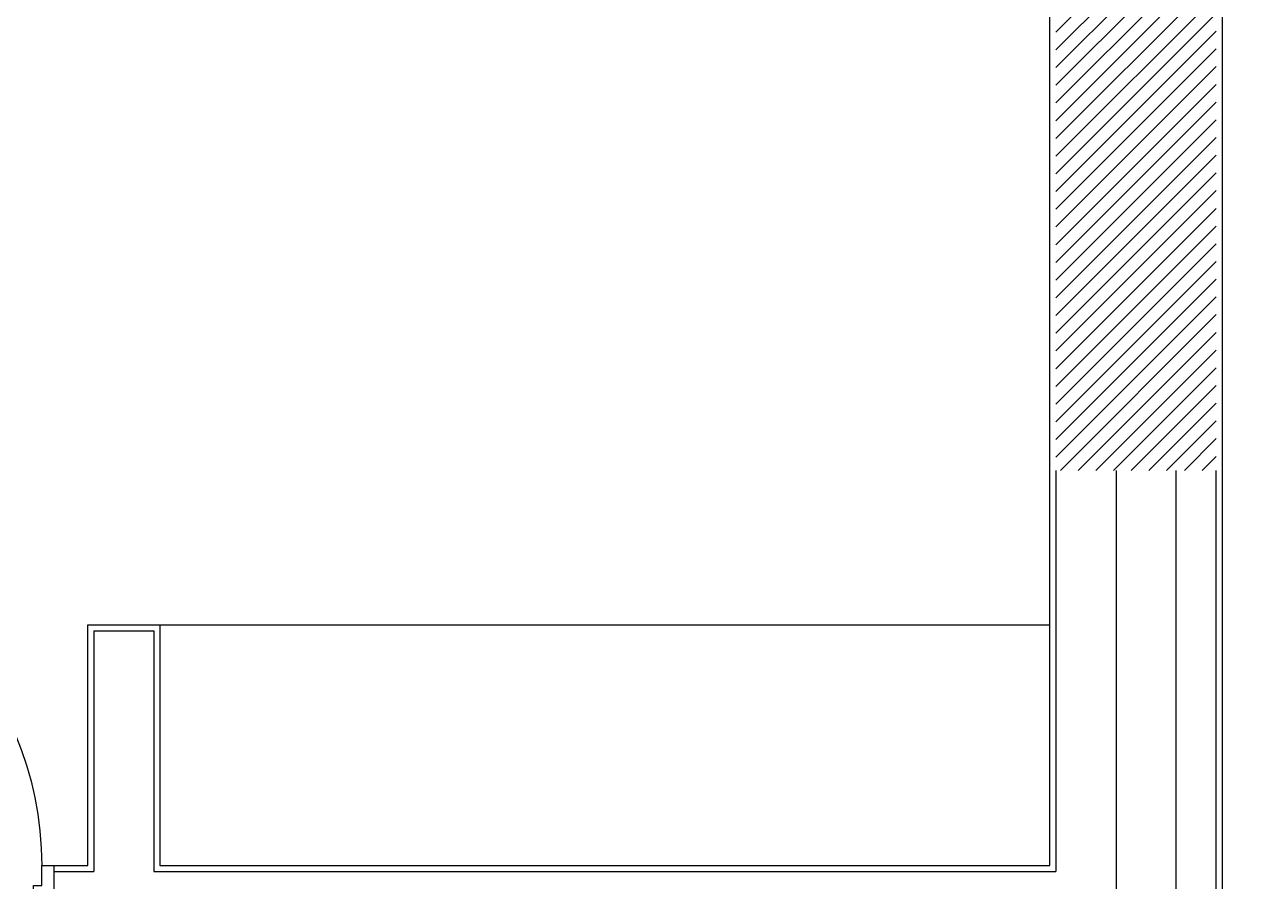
# Model space of a CAD drawing. Extents: x 0 to 47, y -4.1 to 58.5.
# Drawn here: x 20.456 to 23.528, y 16.225 to 18.362 of the extents above; entities that cross this region are included whole.
import ezdxf

# ---------------------------------------------------------------- set-up
doc = ezdxf.new("R2010")
doc.units = 0
doc.header["$MEASUREMENT"] = 0
for name, color, linetype in [('A-closet', 252, 'CONTINUOUS'), ('A-DOORS', 1, 'CONTINUOUS'), ('A-HATCH-CONC', 8, 'CONTINUOUS'), ('A-HATCH-WALL', 8, 'CONTINUOUS'), ('A-PLASTER', 8, 'CONTINUOUS'), ('A-PORTE', 1, 'CONTINUOUS'), ('A-WALL', 4, 'CONTINUOUS')]:
    doc.layers.add(name, color=color, linetype=linetype)

# ---------------------------------------------------------------- blocks, each defined once
blk = doc.blocks.new('P90E18D')
at = {"layer": 'A-PORTE'}
for p, q in [((0, 0), (0.05, 0)), ((0, -0.18), (0, 0)), ((0.05, 0), (0.05, -0.13)), ((0.9, 0), (0.85, 0)), ((0.85, 0), (0.85, -0.13)), ((0.9, -0.18), (0.9, 0)), ((0.05, -0.13), (0.03, -0.13)), ((0.03, -0.13), (0.03, -0.18)), ((0.85, -0.13), (0.87, -0.13)), ((0.87, -0.13), (0.87, -0.18)), ((0.03, -0.18), (0, -0.18)), ((0.06, -0.18), (0.02, -0.18)), ((0.03, -0.18), (0.03, -1.02)), ((0.06, -1.02), (0.06, -0.18)), ((0.87, -0.18), (0.9, -0.18))]:
    blk.add_line(p, q, dxfattribs=at)
blk.add_arc((0.03, -0.18), 0.84, 270, 360, dxfattribs=at)

msp = doc.modelspace()

# ---------------------------------------------------------------- hatches: boundary and pattern name
at = {"layer": 'A-HATCH-CONC'}
h = msp.add_hatch(dxfattribs=at)
h.set_pattern_fill('ANSI31', color=256, scale=0.25, style=0)
h.paths.add_polyline_path([(23.42837, 20.15658), (23.02837, 20.15658), (23.02837, 17.25), (23.42837, 17.25)])
at = {"layer": 'A-HATCH-WALL'}
h = msp.add_hatch(dxfattribs=at)
h.set_pattern_fill('ANSI32', color=256, scale=0.25, style=0)
h.paths.add_polyline_path([(23.02837, 17.25), (23.42837, 17.25), (23.42837, 20.68), (23.02837, 20.68)])

# ---------------------------------------------------------------- linework, layer by layer
at = {"layer": 'A-closet'}
msp.add_line((20.79337, 16.865), (23.01337, 16.865), dxfattribs=at)
at = {"layer": 'A-PLASTER'}
for points in [[(20.52837, 16.265), (20.61337, 16.265), (20.61337, 16.865), (20.79337, 16.865), (20.79337, 16.265), (23.01337, 16.265), (23.01337, 20.365), (22.32837, 20.365)], [(23.49837, 18.415), (23.49837, 18.4), (23.44337, 18.4), (23.44337, 14.315), (23.52837, 14.315)]]:
    msp.add_lwpolyline(points, dxfattribs=at)
at = {"layer": 'A-WALL'}
for p, q in [((23.02837, 17.25), (23.02837, 16.25)), ((23.17837, 17.25), (23.17837, 14.05)), ((23.32837, 14.05), (23.32837, 17.25)), ((23.42837, 14.3), (23.42837, 17.25)), ((20.62837, 16.85), (20.77837, 16.85)), ((20.62837, 16.85), (20.62837, 16.25)), ((20.77837, 16.85), (20.77837, 16.25)), ((20.52837, 16.25), (20.62837, 16.25)), ((20.52837, 16.25), (20.52837, 16.1)), ((20.77837, 16.25), (23.02837, 16.25))]:
    msp.add_line(p, q, dxfattribs=at)

# ---------------------------------------------------------------- block references
at = {"layer": 'A-DOORS', "xscale": -1, "rotation": 180}
msp.add_blockref('P90E18D', (19.62837, 16.085), dxfattribs=at)

doc.saveas('drawing.dxf')
